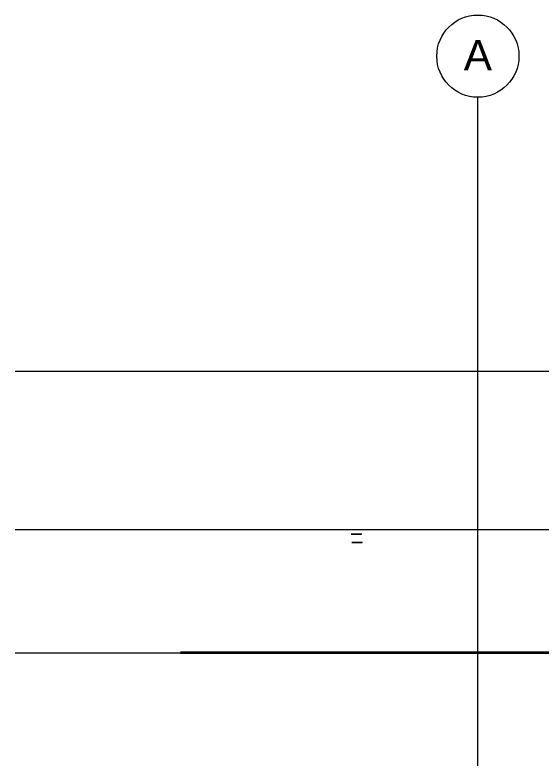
# Model space of a CAD drawing. Header units: inches. Extents: x -54868 to -186, y -265 to 853.
# Drawn here: x -17709 to -17093, y -132 to 745 of the extents above; entities that cross this region are included whole.
import ezdxf

# ---------------------------------------------------------------- set-up
doc = ezdxf.new("R2010")
doc.units = ezdxf.units.IN
doc.header["$MEASUREMENT"] = 0
doc.linetypes.add('Grid Line 1_2_', pattern=[0.875, 0.5, -0.125, 0.125, -0.125])
for name, color, linetype, lineweight in [('A-DETL', 90, 'Continuous', 9), ('A-FLOR-LEVL', 51, 'Continuous', 9), ('C-TOPO', 7, 'Continuous', 9), ('S-GRID', 1, 'Continuous', 9), ('S-GRID-IDEN', 1, 'Continuous', 9)]:
    doc.layers.add(name, color=color, linetype=linetype, lineweight=lineweight)
doc.styles.add('Arial_1', font='arial.ttf', dxfattribs={"height": 35.407186})

# ---------------------------------------------------------------- blocks, each defined once
blk = doc.blocks.new('Grid - Grid Head - Circle-14747-Section 1')
at = {"layer": 'S-GRID-IDEN'}
blk.add_circle((21143.8, 696.66), 48, dxfattribs=at)

msp = doc.modelspace()

# ---------------------------------------------------------------- linework, layer by layer
at = {"layer": 'A-DETL'}
for p, q in [((-17304.34673, 139.18582), (-17316.34673, 138.68582)), ((-17316.34673, 138.68582), (-17304.34673, 138.68582)), ((-17304.34673, 138.68582), (-17304.34673, 139.18582)), ((-17303.51628, 129.22036), (-17315.51628, 128.72036)), ((-17315.51628, 128.72036), (-17303.51628, 128.72036)), ((-17303.51628, 128.72036), (-17303.51628, 129.22036))]:
    msp.add_line(p, q, dxfattribs=at)
at = {"layer": 'A-FLOR-LEVL', "linetype": 'Grid Line 1_2_'}
for p, q in [((-17709.16086, 328.82637), (-14843.39058, 328.82637)), ((-17709.16086, 144), (-14843.39058, 144)), ((-17709.16086, 0), (-14843.39058, 0))]:
    msp.add_line(p, q, dxfattribs=at)
at = {"layer": 'C-TOPO', "lineweight": 35}
msp.add_line((-16990.07389, 0), (-17515.67876, 0), dxfattribs=at)
at = {"layer": 'C-TOPO'}
msp.add_line((-17515.67876, 0), (-16990.0737, 0), dxfattribs=at)
at = {"layer": 'S-GRID', "linetype": 'Grid Line 1_2_'}
msp.add_line((-17168.20888, -132), (-17168.20888, 648.65882), dxfattribs=at)

# ---------------------------------------------------------------- block references
at = {"layer": 'S-GRID-IDEN'}
msp.add_blockref('Grid - Grid Head - Circle-14747-Section 1', (-38312.01169, 0), dxfattribs=at)

# ---------------------------------------------------------------- next in the draw order: texts
at = {"layer": 'S-GRID-IDEN', "insert": (-17168.2181, 715.53256), "char_height": 35.40719, "width": 39.312, "attachment_point": 2, "line_spacing_factor": 0.938532, "style": 'Arial_1', "bg_fill": 3, "box_fill_scale": 1.25, "bg_fill_color": 0, "bg_fill_transparency": 0}
msp.add_mtext('A', dxfattribs=at)

doc.saveas('drawing.dxf')
